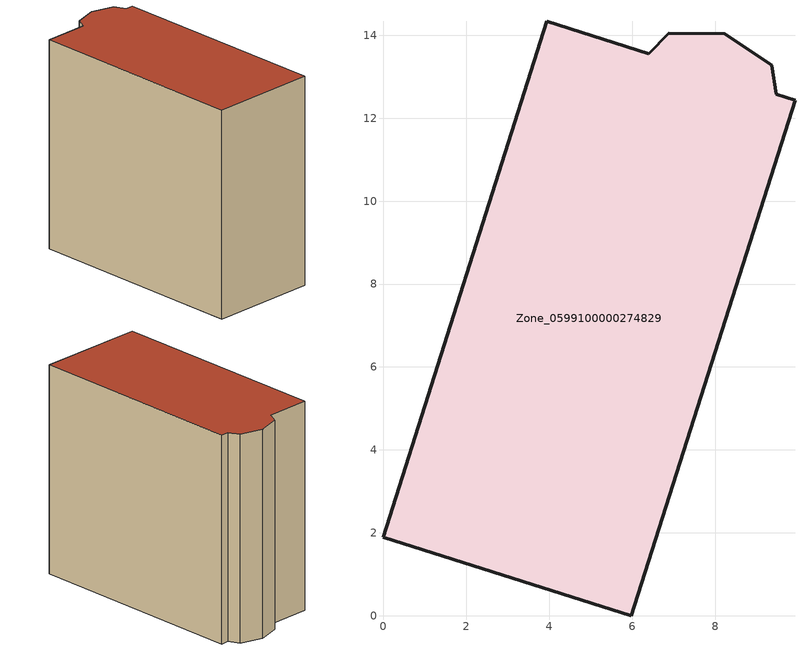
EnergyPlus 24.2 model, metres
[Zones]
Zone_0599100000274829
 floor ground (C_G): 9.93,12.44 5.98,0 0,1.89 3.94,14.34 6.4,13.56 6.88,14.05 8.24,14.04 9.37,13.28 9.48,12.58 z0
 wall outside (C_F): 5.98,0 9.93,12.44 9.48,12.58 9.37,13.28 8.24,14.04 6.88,14.05 6.4,13.56 3.94,14.34 0,1.89 5.98,0 z0:12.25
 roof outside (C_R): 8.24,14.04 6.88,14.05 6.4,13.56 3.94,14.34 0,1.89 5.98,0 9.93,12.44 9.48,12.58 9.37,13.28 z12.25
[BUILDING]
Pand.0599100000274829: North Axis=0; Terrain=City; Loads Convergence Tolerance Value=0.04; Temperature Convergence Tolerance Value=0.4; Solar Distribution=FullExterior; Maximum Number of Warmup Days=25; Minimum Number of Warmup Days=1
[Site:Location]
Rotterdam.The.Hague.AP_ZH_NLD Design_Conditions: Latitude=51.96; Longitude=4.45; Time Zone=1; Elevation=-4.5
[SITE:GROUNDTEMPERATURE:BUILDINGSURFACE]
18, 18, 18, 18, 18, 18, 18, 18, 18, 18, 18, 18
[MATERIAL] Thermal Absorptance=0.9; Solar Absorptance=0.7; Visible Absorptance=0.7
Name | Roughness | Thickness | Conductivity | Density | Specific Heat
G.TI.1946 | MediumSmooth | 0.15 | 1 | 540 | 1210
F.TI.1946 | Rough | 0.3 | 0.857143 | 1920 | 840
R.TI.1946 | MediumRough | 0.2 | 0.1 | 1500 | 1000
[CONSTRUCTION]
C_G: G.TI.1946
C_F: F.TI.1946
C_R: R.TI.1946
[ZONE]
Zone_0599100000274829: Type=1; Multiplier=1; Ceiling Height=Autocalculate; Volume=Autocalculate; Floor Area=autocalculate; Part of Total Floor Area=Yes
[ZONEINFILTRATION:DESIGNFLOWRATE]
Infil_Zone_0599100000274829: Zone or ZoneList or Space or SpaceList=Zone_0599100000274829; Schedule=AlwaysOn; Design Flow Rate Calculation Method=Flow/Area; Flow Rate per Floor Area=0.003; Constant Term Coefficient=1; Temperature Term Coefficient=0; Velocity Term Coefficient=0; Velocity Squared Term Coefficient=0
[HVACTEMPLATE:ZONE:IDEALLOADSAIRSYSTEM]
Zone_0599100000274829: Maximum Heating Supply Air Temperature=50; Minimum Cooling Supply Air Temperature=13; Maximum Heating Supply Air Humidity Ratio=0.0156; Minimum Cooling Supply Air Humidity Ratio=0.0077; Heating Limit=NoLimit; Cooling Limit=NoLimit; Dehumidification Control Type=ConstantSensibleHeatRatio; Cooling Sensible Heat Ratio=0.7; Dehumidification Setpoint=60; Humidification Control Type=None; Humidification Setpoint=30; Outdoor Air Method=None; Outdoor Air Flow Rate per Person=0.00944; Outdoor Air Flow Rate per Zone Floor Area=0; Outdoor Air Flow Rate per Zone=0; Demand Controlled Ventilation Type=None; Outdoor Air Economizer Type=NoEconomizer; Heat Recovery Type=None; Sensible Heat Recovery Effectiveness=0.7; Latent Heat Recovery Effectiveness=0.65
[ZONECONTROL:THERMOSTAT]
ThermostatControl_Zone_0599100000274829: Zone or ZoneList=Zone_0599100000274829; Control Type Schedule=DualSetpointControlType; Control 1=Thermostat_Zone_0599100000274829; Temperature Difference Between Cutout And Setpoint=0
[THERMOSTATSETPOINT:DUALSETPOINT]
Thermostat_Zone_0599100000274829: Heating Setpoint Temperature Schedule=HeatingSetpoint_Zone_0599100000274829; Cooling Setpoint Temperature Schedule=CoolingSetpoint_Zone_0599100000274829
[SCHEDULE:COMPACT]
HeatingSetpoint_Zone_0599100000274829: Through: 12/31, For: AllDays, Until: 24:00, 21
CoolingSetpoint_Zone_0599100000274829: Through: 12/31, For: AllDays, Until: 24:00, 24
DualSetpointControlType: Through: 12/31, For: AllDays, Until: 24:00, 4
AlwaysOn: Through: 12/31, For: AllDays, Until: 24:00, 1
